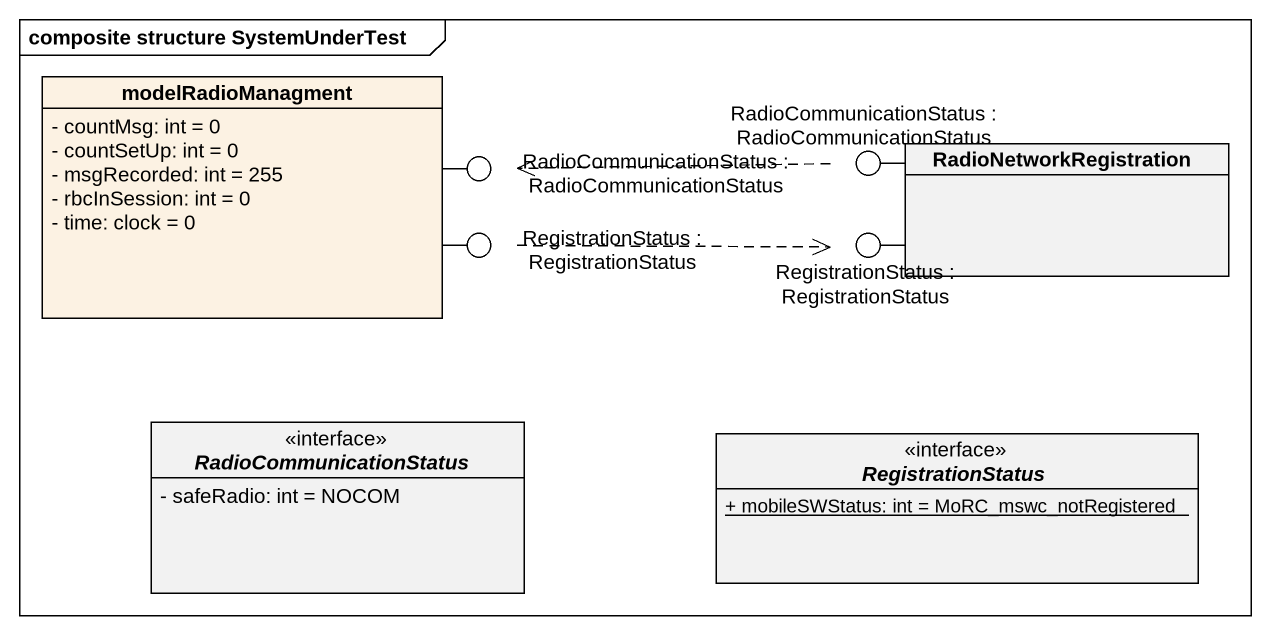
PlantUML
@startuml
mainframe composite structure SystemUnderTest
allowmixing
hide circle
hide empty members
skinparam classAttributeIconSize 0
class modelRadioManagment #FCF2E3 {
  - countMsg: int = 0
  - countSetUp: int = 0
  - msgRecorded: int = 255
  - rbcInSession: int = 0
  - time: clock = 0
}
() "RadioCommunicationStatus : RadioCommunicationStatus" as RadioCommunicationStatus
() "RadioCommunicationStatus : RadioCommunicationStatus" as RadioCommunicationStatus_2
class RadioNetworkRegistration
() "RegistrationStatus : RegistrationStatus" as RegistrationStatus
() "RegistrationStatus : RegistrationStatus" as RegistrationStatus_2
interface "RadioCommunicationStatus" as RadioCommunicationStatus_3 <<interface>> {
  - safeRadio: int = NOCOM
}
interface "RegistrationStatus" as RegistrationStatus_3 <<interface>> {
  {static} + mobileSWStatus: int = MoRC_mswc_notRegistered
}
modelRadioManagment -right- RadioCommunicationStatus
RadioNetworkRegistration -left- RadioCommunicationStatus_2
modelRadioManagment -right- RegistrationStatus
RadioNetworkRegistration -left- RegistrationStatus_2
RadioCommunicationStatus_2 .left.> RadioCommunicationStatus
RegistrationStatus .right.> RegistrationStatus_2
@enduml
